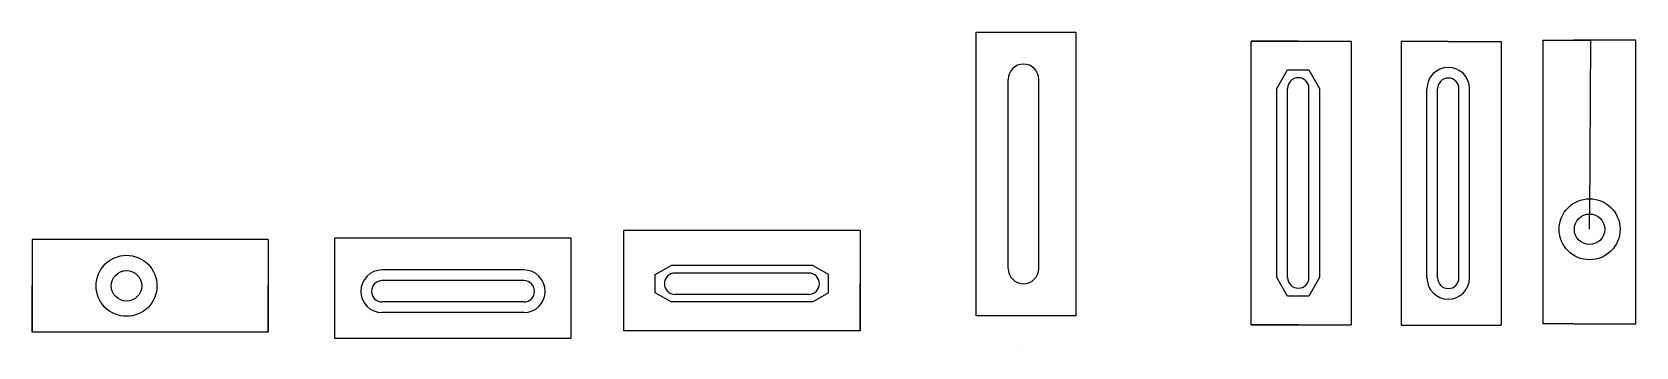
# Model space of a CAD drawing. Header units: millimetres. Extents: x -163 to 101, y 10 to 62.
import ezdxf

# ---------------------------------------------------------------- set-up
doc = ezdxf.new("R2010")
doc.units = ezdxf.units.MM
doc.layers.get('0').update_dxf_attribs({"true_color": 0xc2ced6})

# ---------------------------------------------------------------- blocks, each defined once
blk = doc.blocks.new('mounting_plate')
for p, q in [((-7.74, 15.1), (-7.74, 61.6)), ((-7.74, 61.6), (0.01, 61.6)), ((0.01, 61.6), (8.61, 61.6)), ((8.61, 61.6), (8.61, 15.1)), ((-2.49, 38.35), (-2.49, 53.85)), ((2.51, 38.35), (2.51, 53.85)), ((-2.49, 22.85), (-2.49, 38.35)), ((2.51, 22.85), (2.51, 38.35)), ((0.01, 15.1), (-7.74, 15.1)), ((8.61, 15.1), (0.01, 15.1)), ((0, 10), (0, 10))]:
    blk.add_line(p, q)
for centre, start, end in [((0.01, 53.85), 0, 180), ((0.01, 22.85), 180, 0)]:
    blk.add_arc(centre, 2.5, start, end)

msp = doc.modelspace()

# ---------------------------------------------------------------- linework, layer by layer
for p, q in [((45.1, 60.12), (37.35, 60.12)), ((37.35, 13.62), (37.35, 60.12)), ((37.35, 60.12), (45.1, 60.12)), ((45.1, 60.12), (53.8, 60.12)), ((53.8, 60.12), (53.8, 13.62)), ((69.71, 60.07), (61.96, 60.07)), ((61.96, 60.07), (61.96, 13.57)), ((69.71, 60.07), (78.41, 60.07)), ((78.41, 60.07), (78.41, 13.57)), ((85.3, 13.78), (85.3, 60.28)), ((85.3, 60.28), (90.3, 60.28)), ((85.3, 60.28), (93.05, 60.28)), ((85.3, 60.28), (93.05, 60.28)), ((95.5, 60.28), (90.3, 60.28)), ((93.05, 60.28), (92.9, 31.78)), ((100.5, 60.28), (95.5, 60.28)), ((100.5, 13.78), (100.5, 60.28)), ((41.6, 21.37), (41.6, 52.37)), ((43.35, 21.37), (43.35, 52.37)), ((46.85, 21.37), (46.85, 52.37)), ((48.6, 52.37), (48.6, 21.37)), ((66.21, 21.32), (66.21, 52.32)), ((67.96, 21.32), (67.96, 52.32)), ((71.46, 21.32), (71.46, 52.32)), ((73.21, 21.32), (73.21, 52.32)), ((92.9, 29.28), (92.9, 31.78)), ((-26.82, 29.06), (-65.57, 29.06)), ((-65.57, 12.61), (-65.57, 29.06)), ((-26.82, 29.06), (-26.82, 12.61)), ((-123.93, 27.61), (-162.68, 27.61)), ((-162.68, 27.61), (-162.68, 12.41)), ((-123.93, 27.61), (-123.93, 12.41)), ((-112.98, 11.36), (-112.98, 27.81)), ((-74.23, 27.81), (-112.98, 27.81)), ((-74.23, 11.36), (-74.23, 27.81)), ((-81.98, 22.61), (-105.23, 22.61)), ((-60.42, 21.86), (-57.82, 23.36)), ((-60.42, 18.86), (-60.42, 21.86)), ((-34.57, 23.36), (-57.82, 23.36)), ((-35.22, 22.11), (-57.17, 22.11)), ((-31.97, 21.86), (-34.57, 23.36)), ((-31.97, 18.86), (-31.97, 21.86)), ((-162.68, 12.41), (-162.68, 20.01)), ((-123.93, 12.41), (-123.93, 20.01)), ((-81.98, 20.86), (-105.23, 20.86)), ((-65.57, 12.61), (-65.57, 20.36)), ((-57.82, 17.36), (-60.42, 18.86)), ((-35.22, 18.61), (-57.17, 18.61)), ((-31.97, 18.86), (-34.57, 17.36)), ((-26.82, 12.61), (-26.82, 20.36)), ((-81.98, 17.36), (-105.23, 17.36)), ((-34.57, 17.36), (-57.82, 17.36)), ((-81.98, 15.61), (-105.23, 15.61)), ((45.1, 13.62), (37.35, 13.62)), ((37.35, 13.62), (45.1, 13.62)), ((37.35, 13.62), (45.1, 13.62)), ((45.1, 13.62), (53.8, 13.62)), ((61.96, 13.57), (69.71, 13.57)), ((69.71, 13.57), (78.41, 13.57)), ((90.3, 13.78), (85.3, 13.78)), ((90.3, 13.78), (95.5, 13.78)), ((90.3, 13.78), (92.9, 13.78)), ((95.5, 13.78), (100.5, 13.78)), ((-123.93, 12.41), (-162.68, 12.41)), ((-74.23, 11.36), (-112.98, 11.36)), ((-74.23, 11.36), (-81.98, 11.36)), ((-26.82, 12.61), (-65.57, 12.61))]:
    msp.add_line(p, q)
for points in [[(41.6, 52.37), (43.35, 55.4), (46.85, 55.4), (48.6, 52.37)], [(48.6, 21.37), (46.85, 18.34), (43.35, 18.34), (41.6, 21.37)]]:
    msp.add_lwpolyline(points)
for centre, radius in [((92.9, 29.28), 5), ((92.9, 29.28), 2.5), ((-147.18, 20.01), 5), ((-147.18, 20.01), 2.5)]:
    msp.add_circle(centre, radius)
for centre, radius, start, end in [((69.71, 52.32), 3.5, 0, 180), ((45.1, 52.37), 1.75, 0, 180), ((69.71, 52.32), 1.75, 0, 180), ((-105.23, 19.11), 3.5, 90, 270), ((-81.98, 19.11), 3.5, 270, 90), ((-57.17, 20.36), 1.75, 90, 270), ((-35.22, 20.36), 1.75, 270, 90), ((45.1, 21.37), 1.75, 180, 0), ((69.71, 21.32), 3.5, 180, 360), ((69.71, 21.32), 1.75, 180, 0), ((-105.23, 19.11), 1.75, 90, 270), ((-81.98, 19.11), 1.75, 270, 90)]:
    msp.add_arc(centre, radius, start, end)

# ---------------------------------------------------------------- block references
msp.add_blockref('mounting_plate', (0, 0))

doc.saveas('drawing.dxf')
